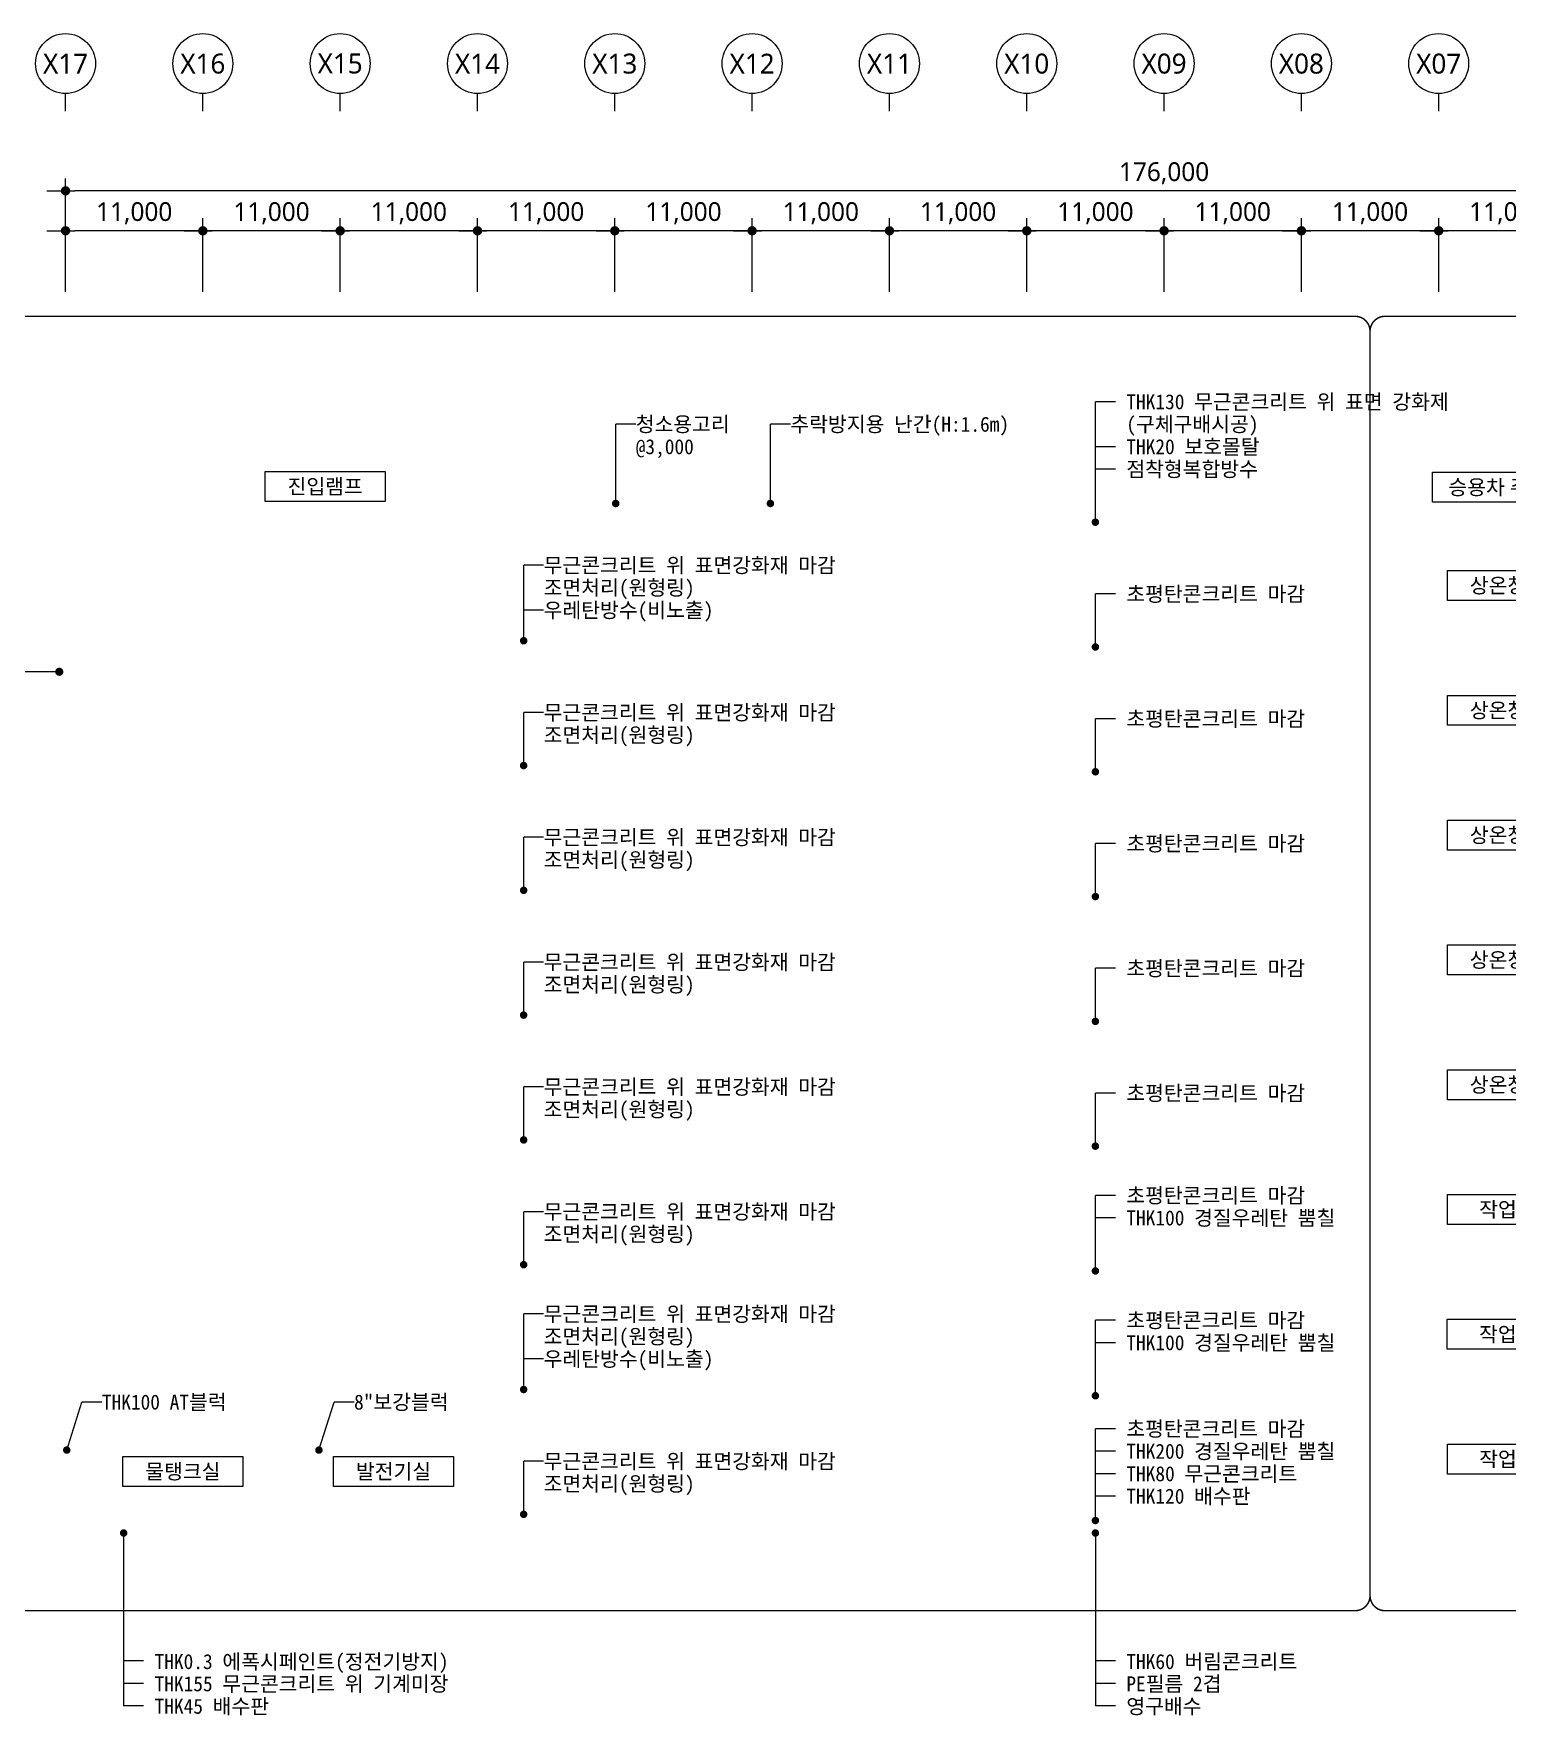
# Model space of a CAD drawing. Header units: millimetres. Extents: x -408440 to 245560, y -226171 to -13195.
# Drawn here: x -349182 to -231127, y -189653 to -54890 of the extents above; entities that cross this region are included whole.
import ezdxf
from ezdxf.enums import TextEntityAlignment as Align

# ---------------------------------------------------------------- set-up
doc = ezdxf.new("R2010")
doc.units = ezdxf.units.MM
doc.header["$LTSCALE"] = 5
doc.header["$MEASUREMENT"] = 0
doc.linetypes.add('DASHDOTX2', pattern=[2, 1, -0.5, 0, -0.5])
doc.layers.get('0').update_dxf_attribs({"linetype": 'CONTINUOUS'})
for name, color, linetype, lineweight in [('A-AXIS-BUBL', 7, 'CONTINUOUS', 25), ('A-DIMS', 7, 'CONTINUOUS', 25), ('A-MKXS-LEAD', 7, 'CONTINUOUS', 25), ('A-MKXS-MAK2', 3, 'DASHDOTX2', 25), ('A-MKXS-TEXT1', 3, 'CONTINUOUS', 25), ('A-MKXX-NAME', 3, 'CONTINUOUS', 25), ('A-MKXX-SYMB', 7, 'CONTINUOUS', 25), ('A-XXXX-TXT2', 3, 'CONTINUOUS', 25)]:
    doc.layers.add(name, color=color, linetype=linetype, lineweight=lineweight)
doc.styles.add('HY울릉도L', font='')
doc.styles.add('돋움체', font='')
doc.styles.add('맑은고딕', font='malgun.ttf')
doc.styles.get('HY울릉도L').set_extended_font_data('HY울릉도L')
doc.styles.get('돋움체').set_extended_font_data('DotumChe')
doc.dimstyles.new('CDIM', dxfattribs={"dimtxt": 3, "dimasz": 1.5, "dimexe": 2, "dimexo": 1, "dimgap": 1, "dimtad": 1, "dimdec": 0, "dimrnd": 0.5, "dimzin": 0, "dimdsep": 32, "dimlunit": 6, "dimtxsty": 'HY울릉도L', "dimblk1": '_CIDOT', "dimblk2": '_CIDOT', "dimsah": 1, "dimcen": 5.5, "dimclrd": 2, "dimclre": 2, "dimclrt": 7, "dimadec": 0, "dimazin": 0, "dimtfac": 1, "dimtdec": 0, "dimtix": 1, "dimtmove": 2, "dimatfit": 1, "dimldrblk": '_CIDOT', "dimfxl": 1, "dimtolj": 1, "dimtzin": 0, "dimlwd": -1, "dimarcsym": 0})

# ---------------------------------------------------------------- blocks, each defined once
blk = doc.blocks.new('_CIDOT')
at = {"color": 0, "linetype": 'ByBlock'}
blk.add_line((2, 0), (-1, 0), dxfattribs=at)
at = {"color": 0, "linetype": 'ByBlock', "const_width": 0.5}
blk.add_lwpolyline([(-0.25, 0, 1), (0.25, 0, 1)], format="xyb", close=True, dxfattribs=at)
blk = doc.blocks.new('*D9')
at = {"layer": 'A-DIMS', "lineweight": -2, "transparency": 16777216}
for p, q in [((-236627, -75590), (-236627, -69690)), ((-225627, -75590), (-225627, -69690))]:
    blk.add_line(p, q, dxfattribs=at)
at = {"layer": 'A-DIMS', "transparency": 16777216}
blk.add_line((-226377, -70690), (-235877, -70690), dxfattribs=at)
at = {"layer": 'A-DIMS', "transparency": 16777216, "xscale": 750, "yscale": 750, "zscale": 750}
for p, rotation in [((-236627, -70690), 180.0000000000388), ((-225627, -70690), 3.876898801991047e-11)]:
    blk.add_blockref('_CIDOT', p, dxfattribs=dict(at, rotation=rotation))
at = {"layer": 'A-DIMS', "color": 3, "transparency": 16777216, "insert": (-231127, -69285), "char_height": 1500, "attachment_point": 5, "style": '맑은고딕'}
blk.add_mtext('\\A1;11,000', dxfattribs=at)
blk = doc.blocks.new('*D10')
at = {"layer": 'A-DIMS', "lineweight": -2, "transparency": 16777216}
for p, q in [((-247627, -75590), (-247627, -69690)), ((-236627, -75590), (-236627, -69690))]:
    blk.add_line(p, q, dxfattribs=at)
at = {"layer": 'A-DIMS', "transparency": 16777216}
blk.add_line((-237377, -70690), (-246877, -70690), dxfattribs=at)
at = {"layer": 'A-DIMS', "transparency": 16777216, "xscale": 750, "yscale": 750, "zscale": 750}
for p, rotation in [((-247627, -70690), 180.000000000097), ((-236627, -70690), 9.696243807866267e-11)]:
    blk.add_blockref('_CIDOT', p, dxfattribs=dict(at, rotation=rotation))
at = {"layer": 'A-DIMS', "color": 3, "transparency": 16777216, "insert": (-242127, -69285), "char_height": 1500, "attachment_point": 5, "style": '맑은고딕'}
blk.add_mtext('\\A1;11,000', dxfattribs=at)
blk = doc.blocks.new('*D11')
at = {"layer": 'A-DIMS', "lineweight": -2, "transparency": 16777216}
for p, q in [((-258627, -75590), (-258627, -69690)), ((-247627, -75590), (-247627, -69690))]:
    blk.add_line(p, q, dxfattribs=at)
at = {"layer": 'A-DIMS', "transparency": 16777216}
blk.add_line((-248377, -70690), (-257877, -70690), dxfattribs=at)
at = {"layer": 'A-DIMS', "transparency": 16777216, "xscale": 750, "yscale": 750, "zscale": 750}
for p, rotation in [((-258627, -70690), 180.000000000097), ((-247627, -70690), 9.696243807866267e-11)]:
    blk.add_blockref('_CIDOT', p, dxfattribs=dict(at, rotation=rotation))
at = {"layer": 'A-DIMS', "color": 3, "transparency": 16777216, "insert": (-253127, -69285), "char_height": 1500, "attachment_point": 5, "style": '맑은고딕'}
blk.add_mtext('\\A1;11,000', dxfattribs=at)
blk = doc.blocks.new('*D12')
at = {"layer": 'A-DIMS', "lineweight": -2, "transparency": 16777216}
for p, q in [((-269627, -75590), (-269627, -69690)), ((-258627, -75590), (-258627, -69690))]:
    blk.add_line(p, q, dxfattribs=at)
at = {"layer": 'A-DIMS', "transparency": 16777216}
blk.add_line((-259377, -70690), (-268877, -70690), dxfattribs=at)
at = {"layer": 'A-DIMS', "transparency": 16777216, "xscale": 750, "yscale": 750, "zscale": 750}
for p, rotation in [((-269627, -70690), 180.000000000097), ((-258627, -70690), 9.696243807866267e-11)]:
    blk.add_blockref('_CIDOT', p, dxfattribs=dict(at, rotation=rotation))
at = {"layer": 'A-DIMS', "color": 3, "transparency": 16777216, "insert": (-264127, -69285), "char_height": 1500, "attachment_point": 5, "style": '맑은고딕'}
blk.add_mtext('\\A1;11,000', dxfattribs=at)
blk = doc.blocks.new('*D13')
at = {"layer": 'A-DIMS', "lineweight": -2, "transparency": 16777216}
for p, q in [((-280627, -75590), (-280627, -69690)), ((-269627, -75590), (-269627, -69690))]:
    blk.add_line(p, q, dxfattribs=at)
at = {"layer": 'A-DIMS', "transparency": 16777216}
blk.add_line((-270377, -70690), (-279877, -70690), dxfattribs=at)
at = {"layer": 'A-DIMS', "transparency": 16777216, "xscale": 750, "yscale": 750, "zscale": 750}
for p, rotation in [((-280627, -70690), 180.000000000097), ((-269627, -70690), 9.696243807866267e-11)]:
    blk.add_blockref('_CIDOT', p, dxfattribs=dict(at, rotation=rotation))
at = {"layer": 'A-DIMS', "color": 3, "transparency": 16777216, "insert": (-275127, -69285), "char_height": 1500, "attachment_point": 5, "style": '맑은고딕'}
blk.add_mtext('\\A1;11,000', dxfattribs=at)
blk = doc.blocks.new('*D14')
at = {"layer": 'A-DIMS', "lineweight": -2, "transparency": 16777216}
for p, q in [((-291627, -75590), (-291627, -69690)), ((-280627, -75590), (-280627, -69690))]:
    blk.add_line(p, q, dxfattribs=at)
at = {"layer": 'A-DIMS', "transparency": 16777216}
blk.add_line((-281377, -70690), (-290877, -70690), dxfattribs=at)
at = {"layer": 'A-DIMS', "transparency": 16777216, "xscale": 750, "yscale": 750, "zscale": 750}
for p, rotation in [((-291627, -70690), 180.000000000097), ((-280627, -70690), 9.696243807866267e-11)]:
    blk.add_blockref('_CIDOT', p, dxfattribs=dict(at, rotation=rotation))
at = {"layer": 'A-DIMS', "color": 3, "transparency": 16777216, "insert": (-286127, -69285), "char_height": 1500, "attachment_point": 5, "style": '맑은고딕'}
blk.add_mtext('\\A1;11,000', dxfattribs=at)
blk = doc.blocks.new('*D15')
at = {"layer": 'A-DIMS', "lineweight": -2, "transparency": 16777216}
for p, q in [((-302627, -75590), (-302627, -69690)), ((-291627, -75590), (-291627, -69690))]:
    blk.add_line(p, q, dxfattribs=at)
at = {"layer": 'A-DIMS', "transparency": 16777216}
blk.add_line((-292377, -70690), (-301877, -70690), dxfattribs=at)
at = {"layer": 'A-DIMS', "transparency": 16777216, "xscale": 750, "yscale": 750, "zscale": 750}
for p, rotation in [((-302627, -70690), 180.0000000000194), ((-291627, -70690), 1.942446203884174e-11)]:
    blk.add_blockref('_CIDOT', p, dxfattribs=dict(at, rotation=rotation))
at = {"layer": 'A-DIMS', "color": 3, "transparency": 16777216, "insert": (-297127, -69285), "char_height": 1500, "attachment_point": 5, "style": '맑은고딕'}
blk.add_mtext('\\A1;11,000', dxfattribs=at)
blk = doc.blocks.new('*D16')
at = {"layer": 'A-DIMS', "lineweight": -2, "transparency": 16777216}
for p, q in [((-313627, -75590), (-313627, -69690)), ((-302627, -75590), (-302627, -69690))]:
    blk.add_line(p, q, dxfattribs=at)
at = {"layer": 'A-DIMS', "transparency": 16777216}
blk.add_line((-303377, -70690), (-312877, -70690), dxfattribs=at)
at = {"layer": 'A-DIMS', "transparency": 16777216, "xscale": 750, "yscale": 750, "zscale": 750}
for p, rotation in [((-313627, -70690), 180.000000000097), ((-302627, -70690), 9.696243807866267e-11)]:
    blk.add_blockref('_CIDOT', p, dxfattribs=dict(at, rotation=rotation))
at = {"layer": 'A-DIMS', "color": 3, "transparency": 16777216, "insert": (-308127, -69285), "char_height": 1500, "attachment_point": 5, "style": '맑은고딕'}
blk.add_mtext('\\A1;11,000', dxfattribs=at)
blk = doc.blocks.new('*D17')
at = {"layer": 'A-DIMS', "lineweight": -2, "transparency": 16777216}
for p, q in [((-324627, -75590), (-324627, -69690)), ((-313627, -75590), (-313627, -69690))]:
    blk.add_line(p, q, dxfattribs=at)
at = {"layer": 'A-DIMS', "transparency": 16777216}
blk.add_line((-314377, -70690), (-323877, -70690), dxfattribs=at)
at = {"layer": 'A-DIMS', "transparency": 16777216, "xscale": 750, "yscale": 750, "zscale": 750}
for p, rotation in [((-324627, -70690), 180.000000000097), ((-313627, -70690), 9.696243807866267e-11)]:
    blk.add_blockref('_CIDOT', p, dxfattribs=dict(at, rotation=rotation))
at = {"layer": 'A-DIMS', "color": 3, "transparency": 16777216, "insert": (-319127, -69285), "char_height": 1500, "attachment_point": 5, "style": '맑은고딕'}
blk.add_mtext('\\A1;11,000', dxfattribs=at)
blk = doc.blocks.new('*D18')
at = {"layer": 'A-DIMS', "lineweight": -2, "transparency": 16777216}
for p, q in [((-335627, -75590), (-335627, -69690)), ((-324627, -75590), (-324627, -69690))]:
    blk.add_line(p, q, dxfattribs=at)
at = {"layer": 'A-DIMS', "transparency": 16777216}
blk.add_line((-325377, -70690), (-334877, -70690), dxfattribs=at)
at = {"layer": 'A-DIMS', "transparency": 16777216, "xscale": 750, "yscale": 750, "zscale": 750}
for p, rotation in [((-335627, -70690), 180.000000000097), ((-324627, -70690), 9.696243807866267e-11)]:
    blk.add_blockref('_CIDOT', p, dxfattribs=dict(at, rotation=rotation))
at = {"layer": 'A-DIMS', "color": 3, "transparency": 16777216, "insert": (-330127, -69285), "char_height": 1500, "attachment_point": 5, "style": '맑은고딕'}
blk.add_mtext('\\A1;11,000', dxfattribs=at)
blk = doc.blocks.new('*D19')
at = {"layer": 'A-DIMS', "lineweight": -2, "transparency": 16777216}
for p, q in [((-346627, -75590), (-346627, -66490)), ((-170627, -75590), (-170627, -66490))]:
    blk.add_line(p, q, dxfattribs=at)
at = {"layer": 'A-DIMS', "transparency": 16777216}
blk.add_line((-171377, -67490), (-345877, -67490), dxfattribs=at)
at = {"layer": 'A-DIMS', "transparency": 16777216, "xscale": 750, "yscale": 750, "zscale": 750}
for p, rotation in [((-346627, -67490), 180.0000000000073), ((-170627, -67490), 7.274181257344026e-12)]:
    blk.add_blockref('_CIDOT', p, dxfattribs=dict(at, rotation=rotation))
at = {"layer": 'A-DIMS', "color": 3, "transparency": 16777216, "insert": (-258627, -66085), "char_height": 1500, "attachment_point": 5, "style": '맑은고딕'}
blk.add_mtext('\\A1;176,000', dxfattribs=at)
blk = doc.blocks.new('*D20')
at = {"layer": 'A-DIMS', "lineweight": -2, "transparency": 16777216}
for p, q in [((-346627, -75590), (-346627, -69690)), ((-335627, -75590), (-335627, -69690))]:
    blk.add_line(p, q, dxfattribs=at)
at = {"layer": 'A-DIMS', "transparency": 16777216}
blk.add_line((-336377, -70690), (-345877, -70690), dxfattribs=at)
at = {"layer": 'A-DIMS', "transparency": 16777216, "xscale": 750, "yscale": 750, "zscale": 750}
for p, rotation in [((-346627, -70690), 180.0000000000776), ((-335627, -70690), 7.761791209759394e-11)]:
    blk.add_blockref('_CIDOT', p, dxfattribs=dict(at, rotation=rotation))
at = {"layer": 'A-DIMS', "color": 3, "transparency": 16777216, "insert": (-341127, -69285), "char_height": 1500, "attachment_point": 5, "style": '맑은고딕'}
blk.add_mtext('\\A1;11,000', dxfattribs=at)
blk = doc.blocks.new('종단면도_실명')
at = {"layer": 'A-MKXS-LEAD'}
blk.add_line((111513, 226513), (105513, 226513), dxfattribs=at)
at = {"layer": 'A-MKXS-LEAD', "const_width": 320}
blk.add_lwpolyline([(111678, 226530, -1), (111347, 226497, -1)], format="xyb", close=True, dxfattribs=at)
at = {"layer": 'A-MKXX-NAME'}
blk.add_circle((227513, 164625), 0.8, dxfattribs=at)
at = {"layer": 'A-MKXX-SYMB'}
for points in [[(137612, 240166), (128012, 240166), (128012, 242566), (137612, 242566)], [(233513, 240100), (221513, 240100), (221513, 242500), (233513, 242500)], [(232313, 232225), (222713, 232225), (222713, 234625), (232313, 234625)], [(232313, 222225), (222713, 222225), (222713, 224625), (232313, 224625)], [(232313, 212225), (222713, 212225), (222713, 214625), (232313, 214625)], [(232313, 202225), (222713, 202225), (222713, 204625), (232313, 204625)], [(232313, 192225), (222713, 192225), (222713, 194625), (232313, 194625)], [(232313, 182225), (222713, 182225), (222713, 184625), (232313, 184625)], [(232280, 172225), (222680, 172225), (222680, 174625), (232280, 174625)], [(232313, 162225), (222713, 162225), (222713, 164625), (232313, 164625)], [(126213, 161225), (116613, 161225), (116613, 163625), (126213, 163625)], [(143088, 161225), (133488, 161225), (133488, 163625), (143088, 163625)]]:
    blk.add_lwpolyline(points, close=True, dxfattribs=at)
at = {"layer": 'A-MKXX-NAME', "style": '맑은고딕'}
for s, p in [('진입램프', (132812, 241366)), ('승용차 주차장', (227513, 241300)), ('상온창고', (227513, 233425)), ('상온창고', (227513, 223425)), ('상온창고', (227513, 213425)), ('상온창고', (227513, 203425)), ('상온창고', (227513, 193425)), ('작업장', (227513, 183425)), ('작업장', (227506, 173425)), ('물탱크실', (121413, 162425)), ('발전기실', (138288, 162425)), ('작업장', (227513, 163425))]:
    blk.add_text(s, height=1200, dxfattribs=at).set_placement(p, align=Align.MIDDLE_CENTER)
blk = doc.blocks.new('0624 확대단면 표기-1')
at = {"layer": 'A-MKXS-MAK2', "ltscale": 1200, "const_width": 120}
for points in [[(127443, 144480), (9143, 144480, 0.4142136), (7943, 143280), (7943, 41954, 0.4142136), (9143, 40754), (127443, 40754, 0.4142136), (128643, 41954), (128643, 143280, 0.4142136)], [(129843, 144480), (243143, 144480, -0.4142136), (244343, 143280), (244343, 41954, -0.4142136), (243143, 40754), (129843, 40754, -0.4142136), (128643, 41954), (128643, 143280, -0.4142136)]]:
    blk.add_lwpolyline(points, format="xyb", close=True, dxfattribs=at)

msp = doc.modelspace()

# ---------------------------------------------------------------- linework, layer by layer
for p, q in [((-346627.5, -61090), (-346627.5, -59690)), ((-335627.5, -61090), (-335627.5, -59690)), ((-324627.5, -61090), (-324627.5, -59690)), ((-313627.5, -61090), (-313627.5, -59690)), ((-302627.5, -61090), (-302627.5, -59690)), ((-291627.5, -61090), (-291627.5, -59690)), ((-280627.5, -61090), (-280627.5, -59690)), ((-269627.5, -61090), (-269627.5, -59690)), ((-258627.5, -61090), (-258627.5, -59690)), ((-247627.5, -61090), (-247627.5, -59690)), ((-236627.5, -61090), (-236627.5, -59690))]:
    msp.add_line(p, q)
at = {"layer": 'A-AXIS-BUBL', "ltscale": 0.2}
for centre in [(-346627.5, -57290), (-335627.5, -57290), (-324627.5, -57290), (-313627.5, -57290), (-302627.5, -57290), (-291627.5, -57290), (-280627.5, -57290), (-269627.5, -57290), (-258627.5, -57290), (-247627.5, -57290), (-236627.5, -57290)]:
    msp.add_circle(centre, 2400, dxfattribs=at)
at = {"layer": 'A-MKXS-LEAD'}
for p, q in [((-264127.5, -94040), (-264127.5, -84390)), ((-262527.5, -84390), (-264127.5, -84390)), ((-302552, -92540), (-302552, -86190)), ((-300952, -86190), (-302552, -86190)), ((-290163.2, -92540), (-290163.2, -86190)), ((-288563.2, -86190), (-290163.2, -86190)), ((-262527.5, -87990), (-264127.5, -87990)), ((-262527.5, -89790), (-264127.5, -89790)), ((-309927.5, -103540), (-309927.5, -97490)), ((-308327.5, -97490), (-309927.5, -97490)), ((-264127.5, -104040), (-264127.5, -99790)), ((-262527.5, -99790), (-264127.5, -99790)), ((-308327.5, -101090), (-309927.5, -101090)), ((-309927.5, -113540), (-309927.5, -109290)), ((-308327.5, -109290), (-309927.5, -109290)), ((-264127.5, -114040), (-264127.5, -109790)), ((-262527.5, -109790), (-264127.5, -109790)), ((-309927.5, -123540), (-309927.5, -119290)), ((-308327.5, -119290), (-309927.5, -119290)), ((-264127.5, -124040), (-264127.5, -119790)), ((-262527.5, -119790), (-264127.5, -119790)), ((-309927.5, -133540), (-309927.5, -129290)), ((-308327.5, -129290), (-309927.5, -129290)), ((-264127.5, -134040), (-264127.5, -129790)), ((-262527.5, -129790), (-264127.5, -129790)), ((-309927.5, -143540), (-309927.5, -139290)), ((-308327.5, -139290), (-309927.5, -139290)), ((-264127.5, -144040), (-264127.5, -139790)), ((-262527.5, -139790), (-264127.5, -139790)), ((-264127.5, -154040), (-264127.5, -147990)), ((-262527.5, -147990), (-264127.5, -147990)), ((-309927.5, -153540), (-309927.5, -149290)), ((-308327.5, -149290), (-309927.5, -149290)), ((-262527.5, -149790), (-264127.5, -149790)), ((-309927.5, -163540), (-309927.5, -157490)), ((-308327.5, -157490), (-309927.5, -157490)), ((-264127.5, -164040), (-264127.5, -157990)), ((-262527.5, -157990), (-264127.5, -157990)), ((-262527.5, -159790), (-264127.5, -159790)), ((-308327.5, -161090), (-309927.5, -161090)), ((-346527.5, -168395.2), (-345315.3, -164546.5)), ((-343715.3, -164546.5), (-345315.3, -164546.5)), ((-326327.5, -168395.2), (-325115.3, -164546.5)), ((-323515.3, -164546.5), (-325115.3, -164546.5)), ((-264127.5, -174040), (-264127.5, -166690)), ((-262527.5, -166690), (-264127.5, -166690)), ((-309927.5, -173540), (-309927.5, -169290)), ((-308327.5, -169290), (-309927.5, -169290)), ((-262527.5, -168490), (-264127.5, -168490)), ((-262527.5, -170290), (-264127.5, -170290)), ((-262527.5, -172090), (-264127.5, -172090)), ((-341971.3, -175040), (-341971.3, -188890)), ((-264127.5, -175040), (-264127.5, -188890)), ((-340371.3, -185290), (-341971.3, -185290)), ((-262527.5, -185290), (-264127.5, -185290)), ((-340371.3, -187090), (-341971.3, -187090)), ((-262527.5, -187090), (-264127.5, -187090)), ((-340371.3, -188890), (-341971.3, -188890)), ((-262527.5, -188890), (-264127.5, -188890))]:
    msp.add_line(p, q, dxfattribs=at)
at = {"layer": 'A-MKXS-LEAD', "const_width": 300}
for points in [[(-302702, -92540, 1), (-302402, -92540, 1)], [(-290313.2, -92540, 1), (-290013.2, -92540, 1)], [(-264277.5, -94040, 1), (-263977.5, -94040, 1)], [(-310077.5, -103540, 1), (-309777.5, -103540, 1)], [(-264277.5, -104040, 1), (-263977.5, -104040, 1)], [(-310077.5, -113540, 1), (-309777.5, -113540, 1)], [(-264277.5, -114040, 1), (-263977.5, -114040, 1)], [(-310077.5, -123540, 1), (-309777.5, -123540, 1)], [(-264277.5, -124040, 1), (-263977.5, -124040, 1)], [(-310077.5, -133540, 1), (-309777.5, -133540, 1)], [(-264277.5, -134040, 1), (-263977.5, -134040, 1)], [(-310077.5, -143540, 1), (-309777.5, -143540, 1)], [(-264277.5, -144040, 1), (-263977.5, -144040, 1)], [(-310077.5, -153540, 1), (-309777.5, -153540, 1)], [(-264277.5, -154040, 1), (-263977.5, -154040, 1)], [(-310077.5, -163540, 1), (-309777.5, -163540, 1)], [(-264277.5, -164040, 1), (-263977.5, -164040, 1)], [(-346677.5, -168395.2, 1), (-346377.5, -168395.2, 1)], [(-326477.5, -168395.2, 1), (-326177.5, -168395.2, 1)], [(-310077.5, -173540, 1), (-309777.5, -173540, 1)], [(-264277.5, -174040, 1), (-263977.5, -174040, 1)], [(-342121.3, -175040, -1), (-341821.3, -175040, -1)], [(-264277.5, -175040, -1), (-263977.5, -175040, -1)]]:
    msp.add_lwpolyline(points, format="xyb", close=True, dxfattribs=at)

# ---------------------------------------------------------------- block references
for name, p in [('0624 확대단면 표기-1', (-370770, -222020)), ('종단면도_실명', (-458640, -332540))]:
    msp.add_blockref(name, p)

# ---------------------------------------------------------------- texts
at = {"layer": 'A-MKXS-TEXT1', "style": '돋움체'}
for s, p in [('THK130 무근콘크리트 위 표면 강화제', (-261649.9, -84390)), ('청소용고리', (-300952, -86190)), ('추락방지용 난간(H:1.6m)', (-288563.2, -86190)), ('(구체구배시공)', (-261649.9, -86190)), ('@3,000', (-300952, -87990)), ('THK20 보호몰탈', (-261649.9, -87990)), ('점착형복합방수', (-261649.9, -89790)), ('무근콘크리트 위 표면강화재 마감', (-308327.5, -97490)), ('조면처리(원형링)', (-308327.5, -99290)), ('초평탄콘크리트 마감', (-261649.9, -99790)), ('우레탄방수(비노출)', (-308327.5, -101090)), ('무근콘크리트 위 표면강화재 마감', (-308327.5, -109290)), ('초평탄콘크리트 마감', (-261649.9, -109790)), ('조면처리(원형링)', (-308327.5, -111090)), ('무근콘크리트 위 표면강화재 마감', (-308327.5, -119290)), ('초평탄콘크리트 마감', (-261649.9, -119790)), ('조면처리(원형링)', (-308327.5, -121090)), ('무근콘크리트 위 표면강화재 마감', (-308327.5, -129290)), ('초평탄콘크리트 마감', (-261649.9, -129790)), ('조면처리(원형링)', (-308327.5, -131090)), ('무근콘크리트 위 표면강화재 마감', (-308327.5, -139290)), ('초평탄콘크리트 마감', (-261649.9, -139790)), ('조면처리(원형링)', (-308327.5, -141090)), ('초평탄콘크리트 마감', (-261649.9, -147990)), ('무근콘크리트 위 표면강화재 마감', (-308327.5, -149290)), ('THK100 경질우레탄 뿜칠', (-261649.9, -149790)), ('조면처리(원형링)', (-308327.5, -151090)), ('무근콘크리트 위 표면강화재 마감', (-308327.5, -157490)), ('초평탄콘크리트 마감', (-261649.9, -157990)), ('조면처리(원형링)', (-308327.5, -159290)), ('우레탄방수(비노출)', (-308327.5, -161090)), ('THK100 경질우레탄 뿜칠', (-261649.9, -159790)), ('THK100 AT블럭', (-343715.3, -164546.5)), ('8"보강블럭', (-323515.3, -164546.5)), ('초평탄콘크리트 마감', (-261649.9, -166690)), ('THK200 경질우레탄 뿜칠', (-261649.9, -168490)), ('무근콘크리트 위 표면강화재 마감', (-308327.5, -169290)), ('THK80 무근콘크리트', (-261649.9, -170290)), ('조면처리(원형링)', (-308327.5, -171090)), ('THK120 배수판', (-261649.9, -172090)), ('THK0.3 에폭시페인트(정전기방지)', (-339493.7, -185344.3)), ('THK60 버림콘크리트', (-261649.9, -185344.3)), ('THK155 무근콘크리트 위 기계미장', (-339493.7, -187123.6)), ('PE필름 2겹', (-261649.9, -187123.6)), ('THK45 배수판', (-339493.7, -188923.6)), ('영구배수', (-261649.9, -188923.6))]:
    msp.add_text(s, height=1200, dxfattribs=at).set_placement(p, align=Align.MIDDLE_LEFT)
at = {"layer": 'A-XXXX-TXT2', "ltscale": 0.2, "style": '맑은고딕'}
for s, p in [('X17', (-346627.5, -57290)), ('X16', (-335627.5, -57290)), ('X15', (-324627.5, -57290)), ('X14', (-313627.5, -57290)), ('X13', (-302627.5, -57290)), ('X12', (-291627.5, -57290)), ('X11', (-280627.5, -57290)), ('X10', (-269627.5, -57290)), ('X09', (-258627.5, -57290)), ('X08', (-247627.5, -57290)), ('X07', (-236627.5, -57290))]:
    msp.add_text(s, height=1600, dxfattribs=at).set_placement(p, align=Align.MIDDLE)

# ---------------------------------------------------------------- dimensions: what is measured, and where the dimension line sits
at = {"layer": 'A-DIMS'}
for p1, p2, distance, picture, middle in [((-170627.5, -76090), (-346627.5, -76090), -8600, '*D19', (-258627.5, -66085.1)), ((-335627.5, -76090), (-346627.5, -76090), -5400, '*D20', (-341127.5, -69285.1)), ((-324627.5, -76090), (-335627.5, -76090), -5400, '*D18', (-330127.5, -69285.1)), ((-313627.5, -76090), (-324627.5, -76090), -5400, '*D17', (-319127.5, -69285.1)), ((-302627.5, -76090), (-313627.5, -76090), -5400, '*D16', (-308127.5, -69285.1)), ((-291627.5, -76090), (-302627.5, -76090), -5400, '*D15', (-297127.5, -69285.1)), ((-280627.5, -76090), (-291627.5, -76090), -5400, '*D14', (-286127.5, -69285.1)), ((-269627.5, -76090), (-280627.5, -76090), -5400, '*D13', (-275127.5, -69285.1)), ((-258627.5, -76090), (-269627.5, -76090), -5400, '*D12', (-264127.5, -69285.1)), ((-247627.5, -76090), (-258627.5, -76090), -5400, '*D11', (-253127.5, -69285.1)), ((-236627.5, -76090), (-247627.5, -76090), -5400, '*D10', (-242127.5, -69285.1)), ((-225627.5, -76090), (-236627.5, -76090), -5400, '*D9', (-231127.5, -69285.1))]:
    dim = msp.add_aligned_dim(p1=p1, p2=p2, distance=distance, dimstyle='CDIM', override={"dimscale": 500, "dimtxsty": '맑은고딕', "dimclrd": 256, "dimclre": 256, "dimclrt": 3}, dxfattribs=at)
    dim.commit()
    dim.dimension.update_dxf_attribs({"geometry": picture, "text_midpoint": middle})

doc.saveas('drawing.dxf')
